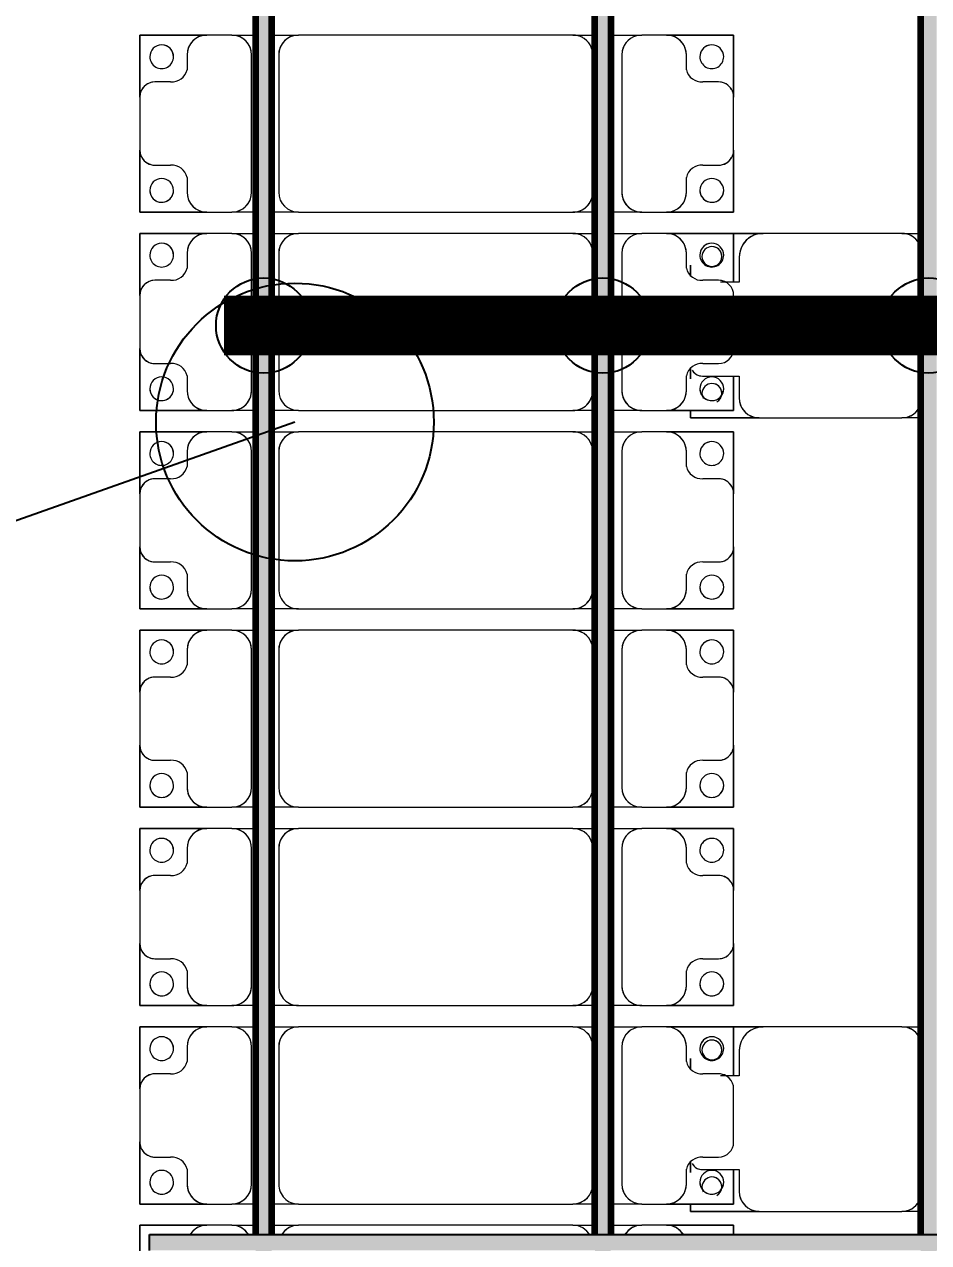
# Model space of a CAD drawing. Header units: millimetres. Extents: x -268744 to 115753, y -96240 to -10461.
# Drawn here: x -257023 to -254744, y -40627 to -37556 of the extents above; entities that cross this region are included whole.
import ezdxf

# ---------------------------------------------------------------- set-up
doc = ezdxf.new("R2010")
doc.units = ezdxf.units.MM
for name, color, linetype, lineweight in [('A-ANNO-DIMS', 211, 'Continuous', 9), ('A-ANNO-DIMS-900', 211, 'Continuous', 9), ('A-GENM', 13, 'Continuous', 9), ('S-BEAM', 12, 'Continuous', 9)]:
    doc.layers.add(name, color=color, linetype=linetype, lineweight=lineweight)
for name, color, linetype in [('GC-BICH NEO', 6, 'Continuous'), ('GC-DAY NEO', 5, 'Continuous'), ('GC-HOP 40x60 GIA CUONG', 1, 'Continuous')]:
    doc.layers.add(name, color=color, linetype=linetype)
doc.styles.add('Trebuchet MS', font='trebuc.ttf', dxfattribs={"width": 0.8, "height": 2700})
doc.dimstyles.new('Arc_Length_-_3mm_Trebuchet_MS', dxfattribs={"dimscale": 304.8, "dimtxt": 2783.567448, "dimasz": 2.952756, "dimexe": 4.429134, "dimexo": 4.429134, "dimgap": 0.885827, "dimtad": 1, "dimdec": 0, "dimrnd": 10, "dimzin": 0, "dimdsep": 46, "dimtxsty": 'Trebuchet MS', "dimblk1": 'OBLIQUE', "dimblk2": 'OBLIQUE', "dimsah": 1, "dimcen": 0.09, "dimdle": 2.952756, "dimazin": 0, "dimtfac": 1, "dimtdec": 4, "dimtix": 1, "dimtmove": 0, "dimatfit": 3, "dimfxl": 1, "dimtvp": 1, "dimtolj": 1, "dimtzin": 0, "dimarcsym": 2})

# ---------------------------------------------------------------- blocks, each defined once
blk = doc.blocks.new('Dai phaodi lai - DẢI PHAO ĐI LẠI-102111-KHUNG KẾT CẤU BÈ PIN 1')
at = {"layer": 'A-GENM', "color": 7}
for p, q in [((17276.8, 748.4), (17433.1, 748.4)), ((17276.8, 579.3), (17276.8, 748.4)), ((17276.8, 748.4), (17276.8, 579.3)), ((17433.1, 748.4), (17276.8, 748.4)), ((17566.9, 748.4), (17433.1, 748.4)), ((17566.9, 748.4), (17723.2, 748.4)), ((17723.2, 748.4), (17566.9, 748.4)), ((17723.2, 748.4), (17723.2, 579.3)), ((17723.2, 579.3), (17723.2, 748.4)), ((17776.8, 748.4), (17900.1, 748.4)), ((17776.8, 579.3), (17776.8, 748.4)), ((17776.8, 748.4), (17776.8, 579.3)), ((17900.1, 748.4), (17776.8, 748.4)), ((18066.9, 748.4), (17933.1, 748.4)), ((18136.6, 748.4), (18223.2, 748.4)), ((18223.2, 748.4), (18136.6, 748.4)), ((18223.2, 748.4), (18223.2, 579.3)), ((18223.2, 579.3), (18223.2, 748.4)), ((18276.8, 748.4), (18433.1, 748.4)), ((18276.8, 579.3), (18276.8, 748.4)), ((18276.8, 748.4), (18276.8, 579.3)), ((18433.1, 748.4), (18276.8, 748.4)), ((18566.9, 748.4), (18433.1, 748.4)), ((18566.9, 748.4), (18723.2, 748.4)), ((18723.2, 748.4), (18566.9, 748.4)), ((18723.2, 748.4), (18723.2, 579.3)), ((18723.2, 579.3), (18723.2, 748.4)), ((18776.8, 748.4), (18933.1, 748.4)), ((18776.8, 579.3), (18776.8, 748.4)), ((18776.8, 748.4), (18776.8, 579.3)), ((18933.1, 748.4), (18776.8, 748.4)), ((19066.9, 748.4), (18933.1, 748.4)), ((19066.9, 748.4), (19223.2, 748.4)), ((19223.2, 748.4), (19066.9, 748.4)), ((19223.2, 748.4), (19223.2, 579.3)), ((19223.2, 579.3), (19223.2, 748.4)), ((19276.8, 748.4), (19433.1, 748.4)), ((19276.8, 579.3), (19276.8, 748.4)), ((19276.8, 748.4), (19276.8, 579.3)), ((19433.1, 748.4), (19276.8, 748.4)), ((19566.9, 748.4), (19433.1, 748.4)), ((19566.9, 748.4), (19723.2, 748.4)), ((19723.2, 748.4), (19566.9, 748.4)), ((19723.2, 748.4), (19723.2, 579.3)), ((19723.2, 579.3), (19723.2, 748.4)), ((19776.8, 748.4), (19900.1, 748.4)), ((19776.8, 579.3), (19776.8, 748.4)), ((19776.8, 748.4), (19776.8, 579.3)), ((19900.1, 748.4), (19776.8, 748.4)), ((20066.9, 748.4), (19933.1, 748.4)), ((20136.6, 748.4), (20223.2, 748.4)), ((20223.2, 748.4), (20136.6, 748.4)), ((20223.2, 748.4), (20223.2, 579.3)), ((20223.2, 579.3), (20223.2, 748.4)), ((20276.8, 748.4), (20300.1, 748.4)), ((20276.8, 579.3), (20276.8, 748.4)), ((20276.8, 748.4), (20276.8, 579.3)), ((20300.1, 748.4), (20276.8, 748.4)), ((17395.1, 710.4), (17395.1, 670.7)), ((17604.9, 670.7), (17604.9, 710.4)), ((17895.1, 710.4), (17895.1, 670.7)), ((18104.9, 670.7), (18104.9, 710.4)), ((18395.1, 710.4), (18395.1, 670.7)), ((18604.9, 670.7), (18604.9, 710.4)), ((18895.1, 710.4), (18895.1, 670.7)), ((19104.9, 670.7), (19104.9, 710.4)), ((19395.1, 710.4), (19395.1, 670.7)), ((19604.9, 670.7), (19604.9, 710.4)), ((19895.1, 710.4), (19895.1, 670.7)), ((20104.9, 670.7), (20104.9, 710.4)), ((17364.3, 629.3), (17326.8, 629.3)), ((17673.2, 629.3), (17635.7, 629.3)), ((17864.3, 629.3), (17826.8, 629.3)), ((18173.2, 629.3), (18135.7, 629.3)), ((18364.3, 629.3), (18326.8, 629.3)), ((18673.2, 629.3), (18635.7, 629.3)), ((18864.3, 629.3), (18826.8, 629.3)), ((19173.2, 629.3), (19135.7, 629.3)), ((19364.3, 629.3), (19326.8, 629.3)), ((19673.2, 629.3), (19635.7, 629.3)), ((19864.3, 629.3), (19826.8, 629.3)), ((20173.2, 629.3), (20135.7, 629.3)), ((17276.8, 579.3), (17276.8, 516.7)), ((17723.2, 516.7), (17723.2, 579.3)), ((17776.8, 579.3), (17776.8, 516.7)), ((18223.2, 516.7), (18223.2, 579.3)), ((18276.8, 579.3), (18276.8, 516.7)), ((18723.2, 516.7), (18723.2, 579.3)), ((18776.8, 579.3), (18776.8, 516.7)), ((19223.2, 516.7), (19223.2, 579.3)), ((19276.8, 579.3), (19276.8, 516.7)), ((19723.2, 516.7), (19723.2, 579.3)), ((19776.8, 579.3), (19776.8, 516.7)), ((20223.2, 516.7), (20223.2, 579.3)), ((20276.8, 579.3), (20276.8, 516.7)), ((17276.8, 438.7), (17276.8, 516.7)), ((17276.8, 438.7), (17276.8, 516.7)), ((17723.2, 516.7), (17723.2, 438.7)), ((17723.2, 516.7), (17723.2, 438.7)), ((17776.8, 438.7), (17776.8, 516.7)), ((17776.8, 438.7), (17776.8, 516.7)), ((18223.2, 516.7), (18223.2, 438.7)), ((18223.2, 516.7), (18223.2, 438.7)), ((18276.8, 438.7), (18276.8, 516.7)), ((18276.8, 438.7), (18276.8, 516.7)), ((18723.2, 516.7), (18723.2, 438.7)), ((18723.2, 516.7), (18723.2, 438.7)), ((18776.8, 438.7), (18776.8, 516.7)), ((18776.8, 438.7), (18776.8, 516.7)), ((19223.2, 516.7), (19223.2, 438.7)), ((19223.2, 516.7), (19223.2, 438.7)), ((19276.8, 438.7), (19276.8, 516.7)), ((19276.8, 438.7), (19276.8, 516.7)), ((19723.2, 516.7), (19723.2, 438.7)), ((19723.2, 516.7), (19723.2, 438.7)), ((19776.8, 438.7), (19776.8, 516.7)), ((19776.8, 438.7), (19776.8, 516.7)), ((20223.2, 516.7), (20223.2, 438.7)), ((20223.2, 516.7), (20223.2, 438.7)), ((20276.8, 438.7), (20276.8, 516.7)), ((20276.8, 438.7), (20276.8, 516.7)), ((17326.8, 466.7), (17673.2, 466.7)), ((17826.8, 466.7), (18173.2, 466.7)), ((18326.8, 466.7), (18673.2, 466.7)), ((18826.8, 466.7), (19173.2, 466.7)), ((19326.8, 466.7), (19673.2, 466.7)), ((19826.8, 466.7), (20173.2, 466.7)), ((17276.8, 343.3), (17276.8, 398.7)), ((17276.8, 343.3), (17276.8, 398.7)), ((17673.2, 393.3), (17326.8, 393.3)), ((17723.2, 398.7), (17723.2, 343.3)), ((17723.2, 398.7), (17723.2, 343.3)), ((17776.8, 343.3), (17776.8, 398.7)), ((17776.8, 343.3), (17776.8, 398.7)), ((18173.2, 393.3), (17826.8, 393.3)), ((18223.2, 398.7), (18223.2, 343.3)), ((18223.2, 398.7), (18223.2, 343.3)), ((18276.8, 343.3), (18276.8, 398.7)), ((18276.8, 343.3), (18276.8, 398.7)), ((18673.2, 393.3), (18326.8, 393.3)), ((18723.2, 398.7), (18723.2, 343.3)), ((18723.2, 398.7), (18723.2, 343.3)), ((18776.8, 343.3), (18776.8, 398.7)), ((18776.8, 343.3), (18776.8, 398.7)), ((19173.2, 393.3), (18826.8, 393.3)), ((19223.2, 398.7), (19223.2, 343.3)), ((19223.2, 398.7), (19223.2, 343.3)), ((19276.8, 343.3), (19276.8, 398.7)), ((19276.8, 343.3), (19276.8, 398.7)), ((19673.2, 393.3), (19326.8, 393.3)), ((19723.2, 398.7), (19723.2, 343.3)), ((19723.2, 398.7), (19723.2, 343.3)), ((19776.8, 343.3), (19776.8, 398.7)), ((19776.8, 343.3), (19776.8, 398.7)), ((20173.2, 393.3), (19826.8, 393.3)), ((20223.2, 398.7), (20223.2, 343.3)), ((20223.2, 398.7), (20223.2, 343.3)), ((20276.8, 343.3), (20276.8, 398.7)), ((20276.8, 343.3), (20276.8, 398.7)), ((17276.8, 343.3), (17276.8, -348.3)), ((17723.2, -348.3), (17723.2, 343.3)), ((17776.8, 343.3), (17776.8, -348.3)), ((18223.2, -348.3), (18223.2, 343.3)), ((18276.8, 343.3), (18276.8, -348.3)), ((18723.2, -348.3), (18723.2, 343.3)), ((18776.8, 343.3), (18776.8, -348.3)), ((19223.2, -348.3), (19223.2, 343.3)), ((19276.8, 343.3), (19276.8, -348.3)), ((19723.2, -348.3), (19723.2, 343.3)), ((19776.8, 343.3), (19776.8, -348.3)), ((20223.2, -348.3), (20223.2, 343.3)), ((20276.8, 343.3), (20276.8, -348.3)), ((17276.8, -416.3), (17276.8, -348.3)), ((17276.8, -416.3), (17276.8, -348.3)), ((17723.2, -348.3), (17723.2, -416.3)), ((17723.2, -348.3), (17723.2, -416.3)), ((17776.8, -416.3), (17776.8, -348.3)), ((17776.8, -416.3), (17776.8, -348.3)), ((18223.2, -348.3), (18223.2, -416.3)), ((18223.2, -348.3), (18223.2, -416.3)), ((18276.8, -416.3), (18276.8, -348.3)), ((18276.8, -416.3), (18276.8, -348.3)), ((18723.2, -348.3), (18723.2, -416.3)), ((18723.2, -348.3), (18723.2, -416.3)), ((18776.8, -416.3), (18776.8, -348.3)), ((18776.8, -416.3), (18776.8, -348.3)), ((19223.2, -348.3), (19223.2, -416.3)), ((19223.2, -348.3), (19223.2, -416.3)), ((19276.8, -416.3), (19276.8, -348.3)), ((19276.8, -416.3), (19276.8, -348.3)), ((19723.2, -348.3), (19723.2, -416.3)), ((19723.2, -348.3), (19723.2, -416.3)), ((19776.8, -416.3), (19776.8, -348.3)), ((19776.8, -416.3), (19776.8, -348.3)), ((20223.2, -348.3), (20223.2, -416.3)), ((20223.2, -348.3), (20223.2, -416.3)), ((20276.8, -416.3), (20276.8, -348.3)), ((20276.8, -416.3), (20276.8, -348.3)), ((17326.8, -398.3), (17673.2, -398.3)), ((17826.8, -398.3), (18173.2, -398.3)), ((18326.8, -398.3), (18673.2, -398.3)), ((18826.8, -398.3), (19173.2, -398.3)), ((19326.8, -398.3), (19673.2, -398.3)), ((19826.8, -398.3), (20173.2, -398.3)), ((17276.8, -516.7), (17276.8, -456.3)), ((17276.8, -516.7), (17276.8, -456.3)), ((17723.2, -456.3), (17723.2, -516.7)), ((17723.2, -456.3), (17723.2, -516.7)), ((17776.8, -516.7), (17776.8, -456.3)), ((17776.8, -516.7), (17776.8, -456.3)), ((18223.2, -456.3), (18223.2, -516.7)), ((18223.2, -456.3), (18223.2, -516.7)), ((18276.8, -516.7), (18276.8, -456.3)), ((18276.8, -516.7), (18276.8, -456.3)), ((18723.2, -456.3), (18723.2, -516.7)), ((18723.2, -456.3), (18723.2, -516.7)), ((18776.8, -516.7), (18776.8, -456.3)), ((18776.8, -516.7), (18776.8, -456.3)), ((19223.2, -456.3), (19223.2, -516.7)), ((19223.2, -456.3), (19223.2, -516.7)), ((19276.8, -516.7), (19276.8, -456.3)), ((19276.8, -516.7), (19276.8, -456.3)), ((19723.2, -456.3), (19723.2, -516.7)), ((19723.2, -456.3), (19723.2, -516.7)), ((19776.8, -516.7), (19776.8, -456.3)), ((19776.8, -516.7), (19776.8, -456.3)), ((20223.2, -456.3), (20223.2, -516.7)), ((20223.2, -456.3), (20223.2, -516.7)), ((20276.8, -516.7), (20276.8, -456.3)), ((20276.8, -516.7), (20276.8, -456.3)), ((17673.2, -466.7), (17326.8, -466.7)), ((18173.2, -466.7), (17826.8, -466.7)), ((18673.2, -466.7), (18326.8, -466.7)), ((19173.2, -466.7), (18826.8, -466.7)), ((19673.2, -466.7), (19326.8, -466.7)), ((20173.2, -466.7), (19826.8, -466.7)), ((17276.8, -516.7), (17276.8, -579.3)), ((17723.2, -579.3), (17723.2, -516.7)), ((17776.8, -516.7), (17776.8, -579.3)), ((18223.2, -579.3), (18223.2, -516.7)), ((18276.8, -516.7), (18276.8, -579.3)), ((18723.2, -579.3), (18723.2, -516.7)), ((18776.8, -516.7), (18776.8, -579.3)), ((19223.2, -579.3), (19223.2, -516.7)), ((19276.8, -516.7), (19276.8, -579.3)), ((19723.2, -579.3), (19723.2, -516.7)), ((19776.8, -516.7), (19776.8, -579.3)), ((20223.2, -579.3), (20223.2, -516.7)), ((20276.8, -516.7), (20276.8, -579.3)), ((17276.8, -748.4), (17276.8, -579.3)), ((17276.8, -579.3), (17276.8, -748.4)), ((17723.2, -579.3), (17723.2, -748.4)), ((17723.2, -748.4), (17723.2, -579.3)), ((17776.8, -748.4), (17776.8, -579.3)), ((17776.8, -579.3), (17776.8, -748.4)), ((18223.2, -579.3), (18223.2, -748.4)), ((18223.2, -748.4), (18223.2, -579.3)), ((18276.8, -748.4), (18276.8, -579.3)), ((18276.8, -579.3), (18276.8, -748.4)), ((18723.2, -579.3), (18723.2, -748.4)), ((18723.2, -748.4), (18723.2, -579.3)), ((18776.8, -748.4), (18776.8, -579.3)), ((18776.8, -579.3), (18776.8, -748.4)), ((19223.2, -579.3), (19223.2, -748.4)), ((19223.2, -748.4), (19223.2, -579.3)), ((19276.8, -748.4), (19276.8, -579.3)), ((19276.8, -579.3), (19276.8, -748.4)), ((19723.2, -579.3), (19723.2, -748.4)), ((19723.2, -748.4), (19723.2, -579.3)), ((19776.8, -748.4), (19776.8, -579.3)), ((19776.8, -579.3), (19776.8, -748.4)), ((20223.2, -579.3), (20223.2, -748.4)), ((20223.2, -748.4), (20223.2, -579.3)), ((20276.8, -748.4), (20276.8, -579.3)), ((20276.8, -579.3), (20276.8, -748.4)), ((17326.8, -629.3), (17364.3, -629.3)), ((17635.7, -629.3), (17673.2, -629.3)), ((17826.8, -629.3), (17864.3, -629.3)), ((18135.7, -629.3), (18173.2, -629.3)), ((18326.8, -629.3), (18364.3, -629.3)), ((18635.7, -629.3), (18673.2, -629.3)), ((18826.8, -629.3), (18864.3, -629.3)), ((19135.7, -629.3), (19173.2, -629.3)), ((19326.8, -629.3), (19364.3, -629.3)), ((19635.7, -629.3), (19673.2, -629.3)), ((19826.8, -629.3), (19864.3, -629.3)), ((20135.7, -629.3), (20173.2, -629.3)), ((17395.1, -670.7), (17395.1, -710.4)), ((17604.9, -710.4), (17604.9, -670.7)), ((17895.1, -670.7), (17895.1, -710.4)), ((18104.9, -710.4), (18104.9, -670.7)), ((18395.1, -670.7), (18395.1, -710.4)), ((18604.9, -710.4), (18604.9, -670.7)), ((18895.1, -670.7), (18895.1, -710.4)), ((19104.9, -710.4), (19104.9, -670.7)), ((19395.1, -670.7), (19395.1, -710.4)), ((19604.9, -710.4), (19604.9, -670.7)), ((19895.1, -670.7), (19895.1, -710.4)), ((20104.9, -710.4), (20104.9, -670.7)), ((17433.1, -748.4), (17276.8, -748.4)), ((17276.8, -748.4), (17433.1, -748.4)), ((17433.1, -748.4), (17566.9, -748.4)), ((17723.2, -748.4), (17566.9, -748.4)), ((17566.9, -748.4), (17723.2, -748.4)), ((17933.1, -748.4), (17776.8, -748.4)), ((17776.8, -748.4), (17933.1, -748.4)), ((17933.1, -748.4), (18066.9, -748.4)), ((18223.2, -748.4), (18066.9, -748.4)), ((18066.9, -748.4), (18223.2, -748.4)), ((18433.1, -748.4), (18276.8, -748.4)), ((18276.8, -748.4), (18433.1, -748.4)), ((18433.1, -748.4), (18566.9, -748.4)), ((18723.2, -748.4), (18566.9, -748.4)), ((18566.9, -748.4), (18723.2, -748.4)), ((18933.1, -748.4), (18776.8, -748.4)), ((18776.8, -748.4), (18933.1, -748.4)), ((18933.1, -748.4), (19066.9, -748.4)), ((19223.2, -748.4), (19066.9, -748.4)), ((19066.9, -748.4), (19223.2, -748.4)), ((19433.1, -748.4), (19276.8, -748.4)), ((19276.8, -748.4), (19433.1, -748.4)), ((19433.1, -748.4), (19566.9, -748.4)), ((19723.2, -748.4), (19566.9, -748.4)), ((19566.9, -748.4), (19723.2, -748.4)), ((19933.1, -748.4), (19776.8, -748.4)), ((19776.8, -748.4), (19933.1, -748.4)), ((19933.1, -748.4), (20066.9, -748.4)), ((20223.2, -748.4), (20066.9, -748.4)), ((20066.9, -748.4), (20223.2, -748.4)), ((20433.1, -748.4), (20276.8, -748.4)), ((20276.8, -748.4), (20433.1, -748.4))]:
    blk.add_line(p, q, dxfattribs=at)
for centre, radius, start, end in [((17433.1, 710.4), 38, 90, 180), ((17433.1, 710.4), 38, 90, 180), ((17433.1, 710.4), 38, 120, 180), ((17433.1, 710.4), 38, 120, 180), ((17433.1, 710.4), 38, 90, 105), ((17433.1, 710.4), 38, 90, 105), ((17566.9, 710.4), 38, 0, 90), ((17566.9, 710.4), 38, 75, 90), ((17566.9, 710.4), 38, 0, 90), ((17566.9, 710.4), 38, 75, 90), ((17566.9, 710.4), 38, 0, 60), ((17566.9, 710.4), 38, 0, 60), ((17933.1, 710.4), 38, 90, 180), ((18066.9, 710.4), 38, 0, 90), ((18433.1, 710.4), 38, 90, 180), ((18433.1, 710.4), 38, 90, 180), ((18433.1, 710.4), 38, 120, 180), ((18433.1, 710.4), 38, 120, 180), ((18433.1, 710.4), 38, 90, 105), ((18433.1, 710.4), 38, 90, 105), ((18566.9, 710.4), 38, 0, 90), ((18566.9, 710.4), 38, 75, 90), ((18566.9, 710.4), 38, 0, 90), ((18566.9, 710.4), 38, 75, 90), ((18566.9, 710.4), 38, 0, 60), ((18566.9, 710.4), 38, 0, 60), ((18933.1, 710.4), 38, 90, 180), ((18933.1, 710.4), 38, 90, 180), ((18933.1, 710.4), 38, 120, 180), ((18933.1, 710.4), 38, 120, 180), ((18933.1, 710.4), 38, 90, 105), ((18933.1, 710.4), 38, 90, 105), ((19066.9, 710.4), 38, 360, 90), ((19066.9, 710.4), 38, 75, 90), ((19066.9, 710.4), 38, 360, 90), ((19066.9, 710.4), 38, 75, 90), ((19066.9, 710.4), 38, 360, 60), ((19066.9, 710.4), 38, 0, 60), ((19433.1, 710.4), 38, 90, 180), ((19433.1, 710.4), 38, 90, 180), ((19433.1, 710.4), 38, 127.2144, 180), ((19433.1, 710.4), 38, 127.2144, 180), ((19433.1, 710.4), 38, 90, 105), ((19433.1, 710.4), 38, 90, 105), ((19566.9, 710.4), 38, 360, 90), ((19566.9, 710.4), 38, 75, 90), ((19566.9, 710.4), 38, 360, 90), ((19566.9, 710.4), 38, 75, 90), ((19566.9, 710.4), 38, 360, 60), ((19566.9, 710.4), 38, 0, 60), ((19933.1, 710.4), 38, 90, 180), ((20066.9, 710.4), 38, 0, 90), ((17331.6, 693.3), 30, 90, 270), ((17331.6, 693.3), 30, 90, 180), ((17331.6, 693.3), 30, 270, 90), ((17331.6, 693.3), 30, 270, 90), ((17668.4, 693.3), 30, 90, 270), ((17668.4, 693.3), 30, 90, 270), ((17668.4, 693.3), 30, 270, 90), ((17668.4, 693.3), 30, 0, 90), ((17831.6, 693.3), 30, 90, 270), ((17831.6, 693.3), 30, 90, 180), ((17831.6, 693.3), 30, 270, 90), ((17831.6, 693.3), 30, 270, 90), ((17933.1, 710.4), 38, 150, 180), ((17933.1, 710.4), 38, 150, 180), ((18168.4, 693.3), 30, 90, 270), ((18168.4, 693.3), 30, 90, 270), ((18168.4, 693.3), 30, 270, 90), ((18168.4, 693.3), 30, 0, 90), ((18331.6, 693.3), 30, 90, 270), ((18331.6, 693.3), 30, 90, 180), ((18331.6, 693.3), 30, 270, 90), ((18331.6, 693.3), 30, 270, 90), ((18668.4, 693.3), 30, 90, 270), ((18668.4, 693.3), 30, 90, 270), ((18668.4, 693.3), 30, 270, 90), ((18668.4, 693.3), 30, 0, 90), ((18831.6, 693.3), 30, 90, 270), ((18831.6, 693.3), 30, 90, 180), ((18831.6, 693.3), 30, 270, 90), ((18831.6, 693.3), 30, 270, 90), ((19168.4, 693.3), 30, 90, 270), ((19168.4, 693.3), 30, 90, 270), ((19168.4, 693.3), 30, 270, 90), ((19168.4, 693.3), 30, 0, 90), ((19331.6, 693.3), 30, 90, 270), ((19331.6, 693.3), 30, 90, 180), ((19331.6, 693.3), 30, 270, 90), ((19331.6, 693.3), 30, 270, 90), ((19668.4, 693.3), 30, 90, 270), ((19668.4, 693.3), 30, 90, 270), ((19668.4, 693.3), 30, 270, 90), ((19668.4, 693.3), 30, 0, 90), ((19831.6, 693.3), 30, 90, 270), ((19831.6, 693.3), 30, 90, 180), ((19831.6, 693.3), 30, 270, 90), ((19831.6, 693.3), 30, 270, 90), ((19933.1, 710.4), 38, 150, 180), ((19933.1, 710.4), 38, 150, 180), ((20168.4, 693.3), 30, 90, 270), ((20168.4, 693.3), 30, 90, 270), ((20168.4, 693.3), 30, 270, 90), ((20168.4, 693.3), 30, 0, 90), ((17331.6, 693.3), 30, 195, 270), ((17668.4, 693.3), 30, 270, 345), ((17831.6, 693.3), 30, 195, 270), ((18168.4, 693.3), 30, 270, 345), ((18331.6, 693.3), 30, 195, 270), ((18668.4, 693.3), 30, 270, 345), ((18831.6, 693.3), 30, 195, 270), ((19168.4, 693.3), 30, 270, 345), ((19331.6, 693.3), 30, 195, 270), ((19668.4, 693.3), 30, 270, 345), ((19831.6, 693.3), 30, 195, 270), ((20168.4, 693.3), 30, 270, 345), ((17355.2, 668.2), 40, 283.1885, 3.5081), ((17644.8, 668.2), 40, 176.4919, 256.8115), ((17855.2, 668.2), 40, 283.1885, 3.5081), ((18144.8, 668.2), 40, 176.4919, 256.8115), ((18355.2, 668.2), 40, 283.1885, 3.5081), ((18644.8, 668.2), 40, 176.4919, 256.8115), ((18855.2, 668.2), 40, 283.1885, 3.5081), ((19144.8, 668.2), 40, 176.4919, 256.8115), ((19355.2, 668.2), 40, 283.1885, 3.5081), ((19644.8, 668.2), 40, 176.4919, 256.8115), ((19855.2, 668.2), 40, 283.1885, 3.5081), ((20144.8, 668.2), 40, 176.4919, 256.8115), ((17326.8, 579.3), 50, 90, 180), ((17326.8, 579.3), 50, 90, 165), ((17673.2, 579.3), 50, 0, 90), ((17673.2, 579.3), 50, 15, 90), ((17826.8, 579.3), 50, 90, 180), ((17826.8, 579.3), 50, 90, 165), ((18173.2, 579.3), 50, 0, 90), ((18173.2, 579.3), 50, 15, 90), ((18326.8, 579.3), 50, 90, 180), ((18326.8, 579.3), 50, 90, 165), ((18673.2, 579.3), 50, 0, 90), ((18673.2, 579.3), 50, 15, 90), ((18826.8, 579.3), 50, 90, 180), ((18826.8, 579.3), 50, 90, 165), ((19173.2, 579.3), 50, 0, 90), ((19173.2, 579.3), 50, 15, 90), ((19326.8, 579.3), 50, 90, 180), ((19326.8, 579.3), 50, 90, 165), ((19673.2, 579.3), 50, 0, 90), ((19673.2, 579.3), 50, 15, 90), ((19826.8, 579.3), 50, 90, 180), ((19826.8, 579.3), 50, 90, 165), ((20173.2, 579.3), 50, 0, 90), ((20173.2, 579.3), 50, 15, 90), ((20326.8, 579.3), 50, 120, 180), ((20326.8, 579.3), 50, 120, 165), ((17326.8, 516.7), 50, 180, 270), ((17326.8, 516.7), 50, 195, 270), ((17673.2, 516.7), 50, 270, 0), ((17673.2, 516.7), 50, 270, 345), ((17826.8, 516.7), 50, 180, 270), ((17826.8, 516.7), 50, 195, 270), ((18173.2, 516.7), 50, 270, 0), ((18173.2, 516.7), 50, 270, 345), ((18326.8, 516.7), 50, 180, 270), ((18326.8, 516.7), 50, 195, 270), ((18673.2, 516.7), 50, 270, 360), ((18673.2, 516.7), 50, 270, 345), ((18826.8, 516.7), 50, 180, 270), ((18826.8, 516.7), 50, 195, 270), ((19173.2, 516.7), 50, 270, 360), ((19173.2, 516.7), 50, 270, 345), ((19326.8, 516.7), 50, 180, 270), ((19326.8, 516.7), 50, 195, 270), ((19673.2, 516.7), 50, 270, 0), ((19673.2, 516.7), 50, 270, 345), ((19826.8, 516.7), 50, 180, 270), ((19826.8, 516.7), 50, 195, 270), ((20173.2, 516.7), 50, 270, 360), ((20173.2, 516.7), 50, 270, 345), ((20326.8, 516.7), 50, 180, 240), ((20326.8, 516.7), 50, 195, 240), ((17326.8, 343.3), 50, 90, 180), ((17326.8, 343.3), 50, 105, 135), ((17673.2, 343.3), 50, 360, 90), ((17673.2, 343.3), 50, 360, 75), ((17826.8, 343.3), 50, 90, 180), ((17826.8, 343.3), 50, 105, 135), ((18173.2, 343.3), 50, 360, 90), ((18173.2, 343.3), 50, 360, 75), ((18326.8, 343.3), 50, 90, 180), ((18326.8, 343.3), 50, 105, 135), ((18673.2, 343.3), 50, 360, 90), ((18673.2, 343.3), 50, 360, 75), ((18826.8, 343.3), 50, 90, 180), ((18826.8, 343.3), 50, 105, 135), ((19173.2, 343.3), 50, 0, 90), ((19173.2, 343.3), 50, 360, 75), ((19326.8, 343.3), 50, 90, 180), ((19326.8, 343.3), 50, 105, 135), ((19673.2, 343.3), 50, 0, 90), ((19673.2, 343.3), 50, 0, 75), ((19826.8, 343.3), 50, 90, 180), ((19826.8, 343.3), 50, 105, 135), ((20173.2, 343.3), 50, 0, 90), ((20173.2, 343.3), 50, 0, 75), ((20326.8, 343.3), 50, 120, 180), ((20326.8, 343.3), 50, 120, 135), ((17326.8, 343.3), 50, 150, 180), ((17826.8, 343.3), 50, 150, 180), ((18326.8, 343.3), 50, 150, 180), ((18826.8, 343.3), 50, 150, 180), ((19326.8, 343.3), 50, 150, 180), ((19826.8, 343.3), 50, 150, 180), ((20326.8, 343.3), 50, 150, 180), ((17326.8, -348.3), 50, 180, 270), ((17326.8, -348.3), 50, 195, 270), ((17673.2, -348.3), 50, 270, 360), ((17673.2, -348.3), 50, 270, 360), ((17826.8, -348.3), 50, 180, 270), ((17826.8, -348.3), 50, 195, 270), ((18173.2, -348.3), 50, 270, 360), ((18173.2, -348.3), 50, 270, 360), ((18326.8, -348.3), 50, 180, 270), ((18326.8, -348.3), 50, 195, 270), ((18673.2, -348.3), 50, 270, 0), ((18673.2, -348.3), 50, 270, 0), ((18826.8, -348.3), 50, 180, 270), ((18826.8, -348.3), 50, 195, 270), ((19173.2, -348.3), 50, 270, 360), ((19173.2, -348.3), 50, 270, 360), ((19326.8, -348.3), 50, 180, 270), ((19326.8, -348.3), 50, 195, 270), ((19673.2, -348.3), 50, 270, 0), ((19673.2, -348.3), 50, 270, 0), ((19826.8, -348.3), 50, 180, 270), ((19826.8, -348.3), 50, 195, 270), ((20173.2, -348.3), 50, 270, 0), ((20173.2, -348.3), 50, 270, 0), ((20326.8, -348.3), 50, 180, 240), ((20326.8, -348.3), 50, 195, 240), ((17326.8, -516.7), 50, 90, 180), ((17326.8, -516.7), 50, 90, 165), ((17673.2, -516.7), 50, 0, 90), ((17673.2, -516.7), 50, 15, 90), ((17826.8, -516.7), 50, 90, 180), ((17826.8, -516.7), 50, 90, 165), ((18173.2, -516.7), 50, 360, 90), ((18173.2, -516.7), 50, 15, 90), ((18326.8, -516.7), 50, 90, 180), ((18326.8, -516.7), 50, 90, 165), ((18673.2, -516.7), 50, 0, 90), ((18673.2, -516.7), 50, 15, 90), ((18826.8, -516.7), 50, 90, 180), ((18826.8, -516.7), 50, 90, 165), ((19173.2, -516.7), 50, 0, 90), ((19173.2, -516.7), 50, 15, 90), ((19326.8, -516.7), 50, 90, 180), ((19326.8, -516.7), 50, 90, 165), ((19673.2, -516.7), 50, 360, 90), ((19673.2, -516.7), 50, 15, 90), ((19826.8, -516.7), 50, 90, 180), ((19826.8, -516.7), 50, 90, 165), ((20173.2, -516.7), 50, 0, 90), ((20173.2, -516.7), 50, 15, 90), ((20326.8, -516.7), 50, 120, 180), ((20326.8, -516.7), 50, 120, 165), ((17326.8, -579.3), 50, 180, 270), ((17673.2, -579.3), 50, 270, 360), ((17826.8, -579.3), 50, 180, 270), ((18173.2, -579.3), 50, 270, 360), ((18326.8, -579.3), 50, 180, 270), ((18673.2, -579.3), 50, 270, 0), ((18826.8, -579.3), 50, 180, 270), ((19173.2, -579.3), 50, 270, 0), ((19326.8, -579.3), 50, 180, 270), ((19673.2, -579.3), 50, 270, 0), ((19826.8, -579.3), 50, 180, 270), ((20173.2, -579.3), 50, 270, 0), ((20326.8, -579.3), 50, 180, 240), ((17326.8, -579.3), 50, 195, 270), ((17673.2, -579.3), 50, 270, 345), ((17826.8, -579.3), 50, 195, 270), ((18173.2, -579.3), 50, 270, 345), ((18326.8, -579.3), 50, 195, 270), ((18673.2, -579.3), 50, 270, 345), ((18826.8, -579.3), 50, 195, 270), ((19173.2, -579.3), 50, 270, 345), ((19326.8, -579.3), 50, 195, 270), ((19673.2, -579.3), 50, 270, 345), ((19826.8, -579.3), 50, 195, 270), ((20173.2, -579.3), 50, 270, 345), ((20326.8, -579.3), 50, 195, 240), ((17355.2, -668.2), 40, 356.4919, 76.8115), ((17644.8, -668.2), 40, 103.1885, 183.5081), ((17855.2, -668.2), 40, 356.4919, 76.8115), ((18144.8, -668.2), 40, 103.1885, 183.5081), ((18355.2, -668.2), 40, 356.4919, 76.8115), ((18644.8, -668.2), 40, 103.1885, 183.5081), ((18855.2, -668.2), 40, 356.4919, 76.8115), ((19144.8, -668.2), 40, 103.1885, 183.5081), ((19355.2, -668.2), 40, 356.4919, 76.8115), ((19644.8, -668.2), 40, 103.1885, 183.5081), ((19855.2, -668.2), 40, 356.4919, 76.8115), ((20144.8, -668.2), 40, 103.1885, 183.5081), ((17331.6, -693.3), 30, 90, 270), ((17331.6, -693.3), 30, 90, 165), ((17331.6, -693.3), 30, 270, 90), ((17331.6, -693.3), 30, 270, 90), ((17668.4, -693.3), 30, 90, 270), ((17668.4, -693.3), 30, 90, 270), ((17668.4, -693.3), 30, 270, 90), ((17668.4, -693.3), 30, 15, 90), ((17831.6, -693.3), 30, 90, 270), ((17831.6, -693.3), 30, 90, 165), ((17831.6, -693.3), 30, 270, 90), ((17831.6, -693.3), 30, 270, 90), ((18168.4, -693.3), 30, 90, 270), ((18168.4, -693.3), 30, 90, 270), ((18168.4, -693.3), 30, 270, 90), ((18168.4, -693.3), 30, 15, 90), ((18331.6, -693.3), 30, 90, 270), ((18331.6, -693.3), 30, 90, 165), ((18331.6, -693.3), 30, 270, 90), ((18331.6, -693.3), 30, 270, 90), ((18668.4, -693.3), 30, 90, 270), ((18668.4, -693.3), 30, 90, 270), ((18668.4, -693.3), 30, 270, 90), ((18668.4, -693.3), 30, 15, 90), ((18831.6, -693.3), 30, 90, 270), ((18831.6, -693.3), 30, 90, 165), ((18831.6, -693.3), 30, 270, 90), ((18831.6, -693.3), 30, 270, 90), ((19168.4, -693.3), 30, 90, 270), ((19168.4, -693.3), 30, 90, 270), ((19168.4, -693.3), 30, 270, 90), ((19168.4, -693.3), 30, 15, 90), ((19331.6, -693.3), 30, 90, 270), ((19331.6, -693.3), 30, 90, 165), ((19331.6, -693.3), 30, 270, 90), ((19331.6, -693.3), 30, 270, 90), ((19668.4, -693.3), 30, 90, 270), ((19668.4, -693.3), 30, 90, 270), ((19668.4, -693.3), 30, 270, 90), ((19668.4, -693.3), 30, 15, 90), ((19831.6, -693.3), 30, 90, 270), ((19831.6, -693.3), 30, 90, 165), ((19831.6, -693.3), 30, 270, 90), ((19831.6, -693.3), 30, 270, 90), ((20168.4, -693.3), 30, 90, 270), ((20168.4, -693.3), 30, 90, 270), ((20168.4, -693.3), 30, 270, 90), ((20168.4, -693.3), 30, 15, 90), ((17331.6, -693.3), 30, 180, 270), ((17668.4, -693.3), 30, 270, 360), ((17831.6, -693.3), 30, 180, 270), ((18168.4, -693.3), 30, 270, 360), ((18331.6, -693.3), 30, 180, 270), ((18668.4, -693.3), 30, 270, 360), ((18831.6, -693.3), 30, 180, 270), ((19168.4, -693.3), 30, 270, 360), ((19331.6, -693.3), 30, 180, 270), ((19668.4, -693.3), 30, 270, 360), ((19831.6, -693.3), 30, 180, 270), ((20168.4, -693.3), 30, 270, 360), ((17433.1, -710.4), 38, 180, 270), ((17433.1, -710.4), 38, 180, 240), ((17433.1, -710.4), 38, 180, 270), ((17433.1, -710.4), 38, 180, 240), ((17566.9, -710.4), 38, 270, 360), ((17566.9, -710.4), 38, 270, 360), ((17566.9, -710.4), 38, 300, 360), ((17566.9, -710.4), 38, 300, 360), ((17933.1, -710.4), 38, 180, 270), ((17933.1, -710.4), 38, 180, 240), ((17933.1, -710.4), 38, 180, 270), ((17933.1, -710.4), 38, 180, 240), ((18066.9, -710.4), 38, 270, 0), ((18066.9, -710.4), 38, 270, 360), ((18066.9, -710.4), 38, 300, 0), ((18066.9, -710.4), 38, 300, 0), ((18433.1, -710.4), 38, 180, 270), ((18433.1, -710.4), 38, 180, 240), ((18433.1, -710.4), 38, 180, 270), ((18433.1, -710.4), 38, 180, 240), ((18566.9, -710.4), 38, 270, 0), ((18566.9, -710.4), 38, 270, 360), ((18566.9, -710.4), 38, 300, 0), ((18566.9, -710.4), 38, 300, 360), ((18933.1, -710.4), 38, 180, 270), ((18933.1, -710.4), 38, 180, 240), ((18933.1, -710.4), 38, 180, 270), ((18933.1, -710.4), 38, 180, 240), ((19066.9, -710.4), 38, 270, 360), ((19066.9, -710.4), 38, 270, 360), ((19066.9, -710.4), 38, 300, 360), ((19066.9, -710.4), 38, 300, 360), ((19433.1, -710.4), 38, 180, 270), ((19433.1, -710.4), 38, 180, 232.7856), ((19433.1, -710.4), 38, 180, 270), ((19433.1, -710.4), 38, 180, 232.7856), ((19566.9, -710.4), 38, 270, 0), ((19566.9, -710.4), 38, 270, 360), ((19566.9, -710.4), 38, 300, 0), ((19566.9, -710.4), 38, 300, 0), ((19933.1, -710.4), 38, 180, 270), ((19933.1, -710.4), 38, 180, 240), ((19933.1, -710.4), 38, 180, 270), ((19933.1, -710.4), 38, 180, 240), ((20066.9, -710.4), 38, 270, 0), ((20066.9, -710.4), 38, 270, 0), ((20066.9, -710.4), 38, 300, 0), ((20066.9, -710.4), 38, 300, 0), ((17433.1, -710.4), 38, 255, 270), ((17433.1, -710.4), 38, 255, 270), ((17566.9, -710.4), 38, 270, 285), ((17566.9, -710.4), 38, 270, 285), ((17933.1, -710.4), 38, 255, 270), ((17933.1, -710.4), 38, 255, 270), ((18066.9, -710.4), 38, 270, 285), ((18066.9, -710.4), 38, 270, 285), ((18433.1, -710.4), 38, 255, 270), ((18433.1, -710.4), 38, 255, 270), ((18566.9, -710.4), 38, 270, 285), ((18566.9, -710.4), 38, 270, 285), ((18933.1, -710.4), 38, 255, 270), ((18933.1, -710.4), 38, 255, 270), ((19066.9, -710.4), 38, 270, 285), ((19066.9, -710.4), 38, 270, 285), ((19433.1, -710.4), 38, 255, 270), ((19433.1, -710.4), 38, 255, 270), ((19566.9, -710.4), 38, 270, 285), ((19566.9, -710.4), 38, 270, 285), ((19933.1, -710.4), 38, 255, 270), ((19933.1, -710.4), 38, 255, 270), ((20066.9, -710.4), 38, 270, 285), ((20066.9, -710.4), 38, 270, 285)]:
    blk.add_arc(centre, radius, start, end, dxfattribs=at)
blk = doc.blocks.new('Dầm C52 - Dầm C52-102502-KHUNG KẾT CẤU BÈ PIN 1')
at = {"layer": 'S-BEAM', "lineweight": 140}
h = blk.add_hatch(color=1, dxfattribs=at)
h.paths.add_polyline_path([(-25480.9, 20), (-25480.9, -20), (-25440.9, -20), (-25440.9, 20)])
h.paths.add_polyline_path([(-25400.9, 20), (-25400.9, -20), (-19440.9, -20), (-19443, 20), (-24983.5, 20)])
h.paths.add_polyline_path([(-19400.9, 20), (-19400.9, -20), (-13440.9, -20), (-13440.9, 20), (-18981.3, 20)])
h.paths.add_polyline_path([(-13400.9, -20), (-7440.9, -20), (-7440.9, 20), (-13400.9, 20)])
h.paths.add_polyline_path([(-7400.9, -20), (-1440.9, -20), (-1440.9, 20), (-7400.9, 20)])
h.paths.add_polyline_path([(-1400.9, -20), (4559.1, -20), (4559.1, 20), (-1400.9, 20)])
h.paths.add_polyline_path([(4599.1, 20), (4599.1, -20), (10559.1, -20), (10559.1, 20), (5027.2, 20)])
h.paths.add_polyline_path([(10599.1, -20), (16559.1, -20), (16559.1, 20), (10599.1, 20)])
h.paths.add_polyline_path([(16599.1, 20), (16599.1, -20), (22559.1, -20), (22559.1, 20), (17031.5, 20)])
h.paths.add_polyline_path([(22599.1, -20), (25259.1, -20), (25259.1, 20), (22599.1, 20)])
h.paths.add_polyline_path([(25299.1, -20), (25480.9, -20), (25480.9, 20), (25299.1, 20)])
at = {"layer": 'S-BEAM', "color": 1, "lineweight": 140}
for p, q in [((4599.1, 20), (10559.1, 20)), ((10559.1, -20), (4599.1, -20))]:
    blk.add_line(p, q, dxfattribs=at)
blk = doc.blocks.new('Dầm C52 - Dầm C52-V1-KHUNG KẾT CẤU BÈ PIN 1')
at = {"layer": 'S-BEAM', "lineweight": 140}
h = blk.add_hatch(color=1, dxfattribs=at)
h.paths.add_polyline_path([(-25480.9, 20), (-25480.9, -20), (-25440.9, -20), (-25445.2, 20)])
h.paths.add_polyline_path([(-25400.9, -20), (-19440.9, -20), (-19443, 20), (-25400.9, 20)])
h.paths.add_polyline_path([(-19400.9, 20), (-19400.9, -20), (-13440.9, -20), (-13440.9, 20), (-18981.3, 20)])
h.paths.add_polyline_path([(-13400.9, -20), (-7440.9, -20), (-7440.9, 20), (-13400.9, 20)])
h.paths.add_polyline_path([(-7400.9, 20), (-7400.9, -20), (-1440.9, -20), (-1440.9, 20), (-6977, 20)])
h.paths.add_polyline_path([(-1400.9, -20), (4559.1, -20), (4559.1, 20), (-1400.9, 20)])
h.paths.add_polyline_path([(4599.1, 20), (4599.1, -20), (10559.1, -20), (10559.1, 20), (5027.2, 20)])
h.paths.add_polyline_path([(10599.1, -20), (16559.1, -20), (16559.1, 20), (10599.1, 20)])
h.paths.add_polyline_path([(16599.1, 20), (16599.1, -20), (22559.1, -20), (22559.1, 20), (17031.5, 20)])
h.paths.add_polyline_path([(22599.1, -20), (25259.1, -20), (25259.1, 20), (22599.1, 20)])
h.paths.add_polyline_path([(25299.1, -20), (25480.9, -20), (25480.9, 20), (25299.1, 20)])
at = {"layer": 'S-BEAM', "color": 1, "lineweight": 140}
for p, q in [((4599.1, 20), (10559.1, 20)), ((10559.1, -20), (4599.1, -20))]:
    blk.add_line(p, q, dxfattribs=at)
blk = doc.blocks.new('Dầm C52 - Dầm C52-V2-KHUNG KẾT CẤU BÈ PIN 1')
at = {"layer": 'S-BEAM', "lineweight": 140}
h = blk.add_hatch(color=1, dxfattribs=at)
h.paths.add_polyline_path([(-25480.9, 20), (-25480.9, -20), (-25440.9, -20), (-25440.9, 20)])
h.paths.add_polyline_path([(-25400.9, 20), (-25400.9, -20), (-19440.9, -20), (-19443, 20), (-24983.5, 20)])
h.paths.add_polyline_path([(-19400.9, 20), (-19400.9, -20), (-13440.9, -20), (-13440.9, 20), (-18519.6, 20)])
h.paths.add_polyline_path([(-13400.9, -20), (-7440.9, -20), (-7440.9, 20), (-13400.9, 20)])
h.paths.add_polyline_path([(-7400.9, 20), (-7400.9, -20), (-1440.9, -20), (-1440.9, 20), (-6515.3, 20)])
h.paths.add_polyline_path([(-1400.9, 20), (-1400.9, -20), (4559.1, -20), (4559.1, 20), (-974.9, 20)])
h.paths.add_polyline_path([(4599.1, -20), (10559.1, -20), (10559.1, 20), (4599.1, 20)])
h.paths.add_polyline_path([(10599.1, -20), (16559.1, -20), (16559.1, 20), (10599.1, 20)])
h.paths.add_polyline_path([(16599.1, 20), (16599.1, -20), (22559.1, -20), (22559.1, 20), (17493.2, 20)])
h.paths.add_polyline_path([(22599.1, 20), (22599.1, -20), (25259.1, -20), (25259.1, 20), (23033.7, 20)])
h.paths.add_polyline_path([(25299.1, -20), (25480.9, -20), (25480.9, 20), (25299.1, 20)])
at = {"layer": 'S-BEAM', "color": 1, "lineweight": 140}
blk.add_line((4599.1, 20), (10559.1, 20), dxfattribs=at)
blk = doc.blocks.new('Dai phao do pin - DẢI PHAO ĐỠ PIN-V13-KHUNG KẾT CẤU BÈ PIN 1')
at = {"layer": 'A-GENM', "color": 7}
for p, q in [((-1312.2, 241.6), (-1129.7, 241.6)), ((-1129.7, 241.6), (-1312.2, 241.6)), ((-779.7, 241.6), (-1129.7, 241.6)), ((-779.7, 241.6), (-732.4, 241.6)), ((-779.7, 241.6), (-732.4, 241.6)), ((-1312.2, 135.1), (-1312.2, 161.7)), ((-1312.2, 161.7), (-1312.2, 135.1)), ((-1189.7, 181.6), (-1189.7, 118.2)), ((-1189.7, 118.2), (-1236.8, 118.2)), ((-1312.2, -125.1), (-1312.2, -98.4)), ((-1312.2, -98.4), (-1312.2, -125.1)), ((-1282.2, -118.2), (-1189.7, -118.2)), ((-1189.7, -118.2), (-1189.7, -173.4)), ((-1312.2, -223.4), (-1312.2, -203.7)), ((-1312.2, -203.7), (-1312.2, -223.4)), ((-1139.7, -223.4), (-1312.2, -223.4)), ((-1312.2, -223.4), (-1139.7, -223.4)), ((-1139.7, -223.4), (-779.7, -223.4)), ((-732.4, -223.4), (-779.7, -223.4)), ((-732.4, -223.4), (-779.7, -223.4))]:
    blk.add_line(p, q, dxfattribs=at)
for centre, radius, start, end in [((-1129.7, 181.6), 60, 90, 180), ((-1129.7, 181.6), 60, 120, 180), ((-779.7, 191.6), 50, 30, 90), ((-779.7, 191.6), 50, 30, 75), ((-1258.6, 183.2), 25, 0, 180), ((-1258.6, 183.2), 25, 90, 180), ((-1258.6, 183.2), 25, 0, 75), ((-1258.6, 183.2), 25, 180, 0), ((-1258.6, 183.2), 25, 180, 300), ((-1258.6, 183.2), 25, 330, 360), ((-1282.2, -88.2), 30, 210, 270), ((-1282.2, -88.2), 30, 210, 255), ((-1282.2, -88.2), 30, 225, 255), ((-1282.2, -88.2), 30, 225, 255), ((-1258.6, -161.8), 25, 0, 180), ((-1258.6, -161.8), 25, 90, 180), ((-1258.6, -161.8), 25, 0, 75), ((-1258.6, -161.8), 25, 180, 210), ((-1258.6, -161.8), 25, 180, 210), ((-1258.6, -161.8), 25, 300, 0), ((-1258.6, -161.8), 25, 300, 360), ((-1139.7, -173.4), 50, 180, 270), ((-1139.7, -173.4), 50, 180, 255), ((-779.7, -173.4), 50, 270, 330), ((-779.7, -173.4), 50, 285, 330)]:
    blk.add_arc(centre, radius, start, end, dxfattribs=at)
blk = doc.blocks.new('Dai phao do pin - DẢI PHAO ĐỠ PIN-V15-KHUNG KẾT CẤU BÈ PIN 1')
at = {"layer": 'A-GENM', "color": 7}
for p, q in [((-1312.2, 241.6), (-1129.7, 241.6)), ((-1129.7, 241.6), (-1312.2, 241.6)), ((-779.7, 241.6), (-1129.7, 241.6)), ((-779.7, 241.6), (-732.4, 241.6)), ((-779.7, 241.6), (-732.4, 241.6)), ((-1312.2, 135.1), (-1312.2, 161.7)), ((-1312.2, 161.7), (-1312.2, 135.1)), ((-1189.7, 181.6), (-1189.7, 118.2)), ((-1189.7, 118.2), (-1236.8, 118.2)), ((-1312.2, -125.1), (-1312.2, -98.4)), ((-1312.2, -98.4), (-1312.2, -125.1)), ((-1282.2, -118.2), (-1189.7, -118.2)), ((-1189.7, -118.2), (-1189.7, -173.4)), ((-1312.2, -223.4), (-1312.2, -203.7)), ((-1312.2, -203.7), (-1312.2, -223.4)), ((-1139.7, -223.4), (-1312.2, -223.4)), ((-1312.2, -223.4), (-1139.7, -223.4)), ((-1139.7, -223.4), (-779.7, -223.4)), ((-732.4, -223.4), (-779.7, -223.4)), ((-732.4, -223.4), (-779.7, -223.4))]:
    blk.add_line(p, q, dxfattribs=at)
for centre, radius, start, end in [((-1129.7, 181.6), 60, 90, 180), ((-1129.7, 181.6), 60, 120, 180), ((-779.7, 191.6), 50, 30, 90), ((-779.7, 191.6), 50, 30, 75), ((-1258.6, 183.2), 25, 0, 180), ((-1258.6, 183.2), 25, 90, 180), ((-1258.6, 183.2), 25, 0, 75), ((-1258.6, 183.2), 25, 180, 0), ((-1258.6, 183.2), 25, 180, 300), ((-1258.6, 183.2), 25, 330, 360), ((-1282.2, -88.2), 30, 210, 270), ((-1282.2, -88.2), 30, 210, 255), ((-1282.2, -88.2), 30, 225, 255), ((-1282.2, -88.2), 30, 225, 255), ((-1258.6, -161.8), 25, 0, 180), ((-1258.6, -161.8), 25, 90, 180), ((-1258.6, -161.8), 25, 0, 75), ((-1258.6, -161.8), 25, 180, 210), ((-1258.6, -161.8), 25, 180, 210), ((-1258.6, -161.8), 25, 300, 0), ((-1258.6, -161.8), 25, 300, 360), ((-1139.7, -173.4), 50, 180, 270), ((-1139.7, -173.4), 50, 180, 255), ((-779.7, -173.4), 50, 270, 330), ((-779.7, -173.4), 50, 285, 330)]:
    blk.add_arc(centre, radius, start, end, dxfattribs=at)
blk = doc.blocks.new('Dầm C52 - Hộp 40x60-V24-KHUNG KẾT CẤU BÈ PIN 1')
at = {"layer": 'S-BEAM', "lineweight": 25}
blk.add_hatch(color=4, dxfattribs=at).paths.add_polyline_path([(-145811, -20), (145811, -20), (145811, 20), (-145811, 20)])
at = {"layer": 'S-BEAM', "color": 4, "lineweight": 25}
for p, q in [((-145811, -20), (-145811, 20)), ((-145811, 20), (145811, 20))]:
    blk.add_line(p, q, dxfattribs=at)
blk = doc.blocks.new('be pin 1_rvt-1-KHUNG KẾT CẤU BÈ PIN 1')
at = {"layer": 'A-GENM', "lineweight": 9, "rotation": 270.0000000003262}
blk.add_blockref('Dai phaodi lai - DẢI PHAO ĐI LẠI-102111-KHUNG KẾT CẤU BÈ PIN 1', (-255984, -20306.4), dxfattribs=at)
at = {"layer": 'A-GENM', "lineweight": 9}
for name, p in [('Dai phao do pin - DẢI PHAO ĐỠ PIN-V15-KHUNG KẾT CẤU BÈ PIN 1', (-254031.8, -38324.7)), ('Dai phao do pin - DẢI PHAO ĐỠ PIN-V13-KHUNG KẾT CẤU BÈ PIN 1', (-254031.8, -40324.7))]:
    blk.add_blockref(name, p, dxfattribs=at)
at = {"layer": 'S-BEAM', "lineweight": 9, "rotation": 90.00000000032618}
for name, p in [('Dầm C52 - Dầm C52-102502-KHUNG KẾT CẤU BÈ PIN 1', (-256420.3, -45205.6)), ('Dầm C52 - Dầm C52-V1-KHUNG KẾT CẤU BÈ PIN 1', (-255565.3, -45205.6)), ('Dầm C52 - Dầm C52-V2-KHUNG KẾT CẤU BÈ PIN 1', (-254744.1, -45205.6))]:
    blk.add_blockref(name, p, dxfattribs=at)
at = {"layer": 'S-BEAM', "lineweight": 9}
blk.add_blockref('Dầm C52 - Hộp 40x60-V24-KHUNG KẾT CẤU BÈ PIN 1', (-110896.7, -40626.5), dxfattribs=at)
blk = doc.blocks.new('DIMBLOCK1-KHUNG KẾT CẤU BÈ PIN 1')
at = {"layer": 'A-ANNO-DIMS-900', "transparency": 16777216}
for p, q in [((-264977.8, -71224.7), (-264977.8, -19406.4)), ((-264977.8, -20306.4), (-266327.8, -20306.4)), ((-264977.8, -20306.4), (-258082.4, -20306.4)), ((-264977.8, -70324.7), (-266327.8, -70324.7)), ((-264977.8, -70324.7), (-256693.9, -70324.7))]:
    blk.add_line(p, q, dxfattribs=at)
at = {"layer": 'A-ANNO-DIMS-900', "lineweight": 70, "transparency": 16777216}
for p, q in [((-264977.8, -20306.4), (-265427.8, -19856.4)), ((-264977.8, -20306.4), (-264527.8, -20756.4)), ((-264977.8, -70324.7), (-265427.8, -69874.7)), ((-264977.8, -70324.7), (-264527.8, -70774.7))]:
    blk.add_line(p, q, dxfattribs=at)
at = {"layer": 'A-ANNO-DIMS-900', "color": 0, "transparency": 16777216, "insert": (-268702.7, -48854), "char_height": 2700, "width": 8492.24, "attachment_point": 1, "rotation": 90, "line_spacing_factor": 1.048425, "style": 'Trebuchet MS'}
blk.add_mtext('50020', dxfattribs=at)
blk = doc.blocks.new('_Oblique')
at = {"color": 0, "linetype": 'ByBlock', "lineweight": -2}
blk.add_line((-0.5, -0.5), (0.5, 0.5), dxfattribs=at)

msp = doc.modelspace()

# ---------------------------------------------------------------- linework, layer by layer
at = {"layer": 'GC-BICH NEO'}
msp.add_circle((-256341.4, -38558.7), 350, dxfattribs=at)
at = {"layer": 'GC-DAY NEO'}
msp.add_line((-256341.4, -38558.7), (-263882.5, -41229.3), dxfattribs=at)
at = {"layer": 'GC-HOP 40x60 GIA CUONG', "const_width": 150}
msp.add_lwpolyline([(-256520.3, -38315.6), (-241520.3, -38315.6)], dxfattribs=at)
at = {"layer": 'GC-HOP 40x60 GIA CUONG'}
for centre in [(-256420.3, -38315.6), (-255565.3, -38315.6), (-254744.1, -38315.6)]:
    msp.add_circle(centre, 120, dxfattribs=at)

# ---------------------------------------------------------------- block references
at = {"lineweight": 5}
msp.add_blockref('be pin 1_rvt-1-KHUNG KẾT CẤU BÈ PIN 1', (0, 0), dxfattribs=at)

# ---------------------------------------------------------------- dimensions: what is measured, and where the dimension line sits
at = {"layer": 'A-ANNO-DIMS'}
dim = msp.add_linear_dim(base=(-264977.8, -20306.4), p1=(-255343.9, -70324.7), p2=(-256732.4, -20306.4), angle=270, dimstyle='Arc_Length_-_3mm_Trebuchet_MS', override={"dimpost": '<>', "dimfxl": 50037.609472}, dxfattribs=at)
dim.commit()
dim.dimension.update_dxf_attribs({"geometry": 'DIMBLOCK1-KHUNG KẾT CẤU BÈ PIN 1', "text_midpoint": (-266621.5, -45315.6)})

doc.saveas('drawing.dxf')
